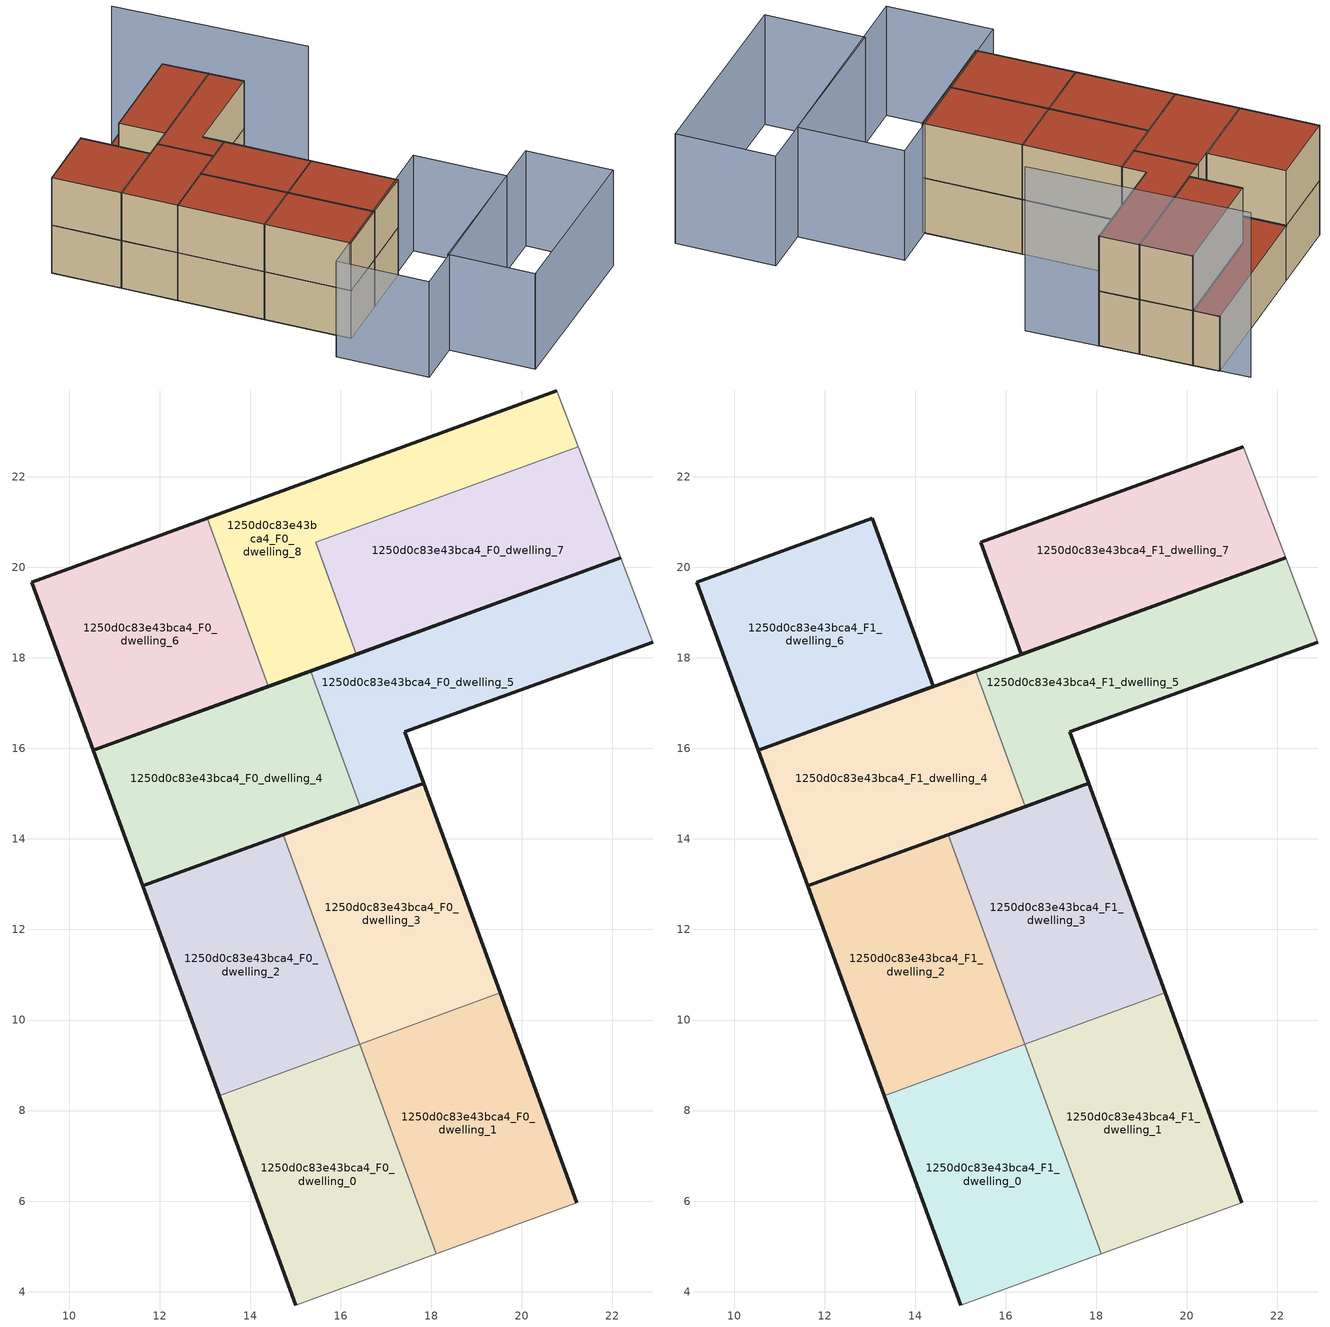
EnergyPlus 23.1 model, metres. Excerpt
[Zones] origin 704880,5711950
1250d0c83e43bca4_F0_dwelling_0
 floor ground (EU_floor_Construction): 18.11,4.83 16.42,9.46 13.32,8.33 15.01,3.71 z0
 wall outside (EU_wall_Construction): 15.01,3.71 13.32,8.33 z0:3
 wall adiabatic (EU_wall_Construction): 18.11,4.83 15.01,3.71 z0:3
 wall to 1250d0c83e43bca4_F0_dwelling_2 (EU_wall_Construction): 13.32,8.33 16.42,9.46 z0:3
 wall to 1250d0c83e43bca4_F0_dwelling_1 (EU_wall_Construction): 16.42,9.46 18.11,4.83 z0:3
1250d0c83e43bca4_F0_dwelling_1
 floor ground (EU_floor_Construction): 21.21,5.96 19.52,10.6 16.42,9.46 18.11,4.83 z0
 wall outside (EU_wall_Construction): 19.52,10.6 21.21,5.96 z0:3
 wall adiabatic (EU_wall_Construction): 21.21,5.96 18.11,4.83 z0:3
 wall to 1250d0c83e43bca4_F0_dwelling_3 (EU_wall_Construction): 16.42,9.46 19.52,10.6 z0:3
1250d0c83e43bca4_F0_dwelling_2
 floor ground (EU_floor_Construction): 16.42,9.46 14.73,14.1 11.63,12.96 13.32,8.33 z0
 wall outside (EU_wall_Construction): 13.32,8.33 11.63,12.96 14.73,14.1 z0:3
 wall to 1250d0c83e43bca4_F0_dwelling_3 (EU_wall_Construction): 14.73,14.1 16.42,9.46 z0:3
1250d0c83e43bca4_F0_dwelling_3
 floor ground (EU_floor_Construction): 19.52,10.6 17.83,15.23 14.73,14.1 16.42,9.46 z0
 wall outside (EU_wall_Construction): 14.73,14.1 17.83,15.23 19.52,10.6 z0:3
1250d0c83e43bca4_F0_dwelling_4
 floor ground (EU_floor_Construction): 16.43,14.72 15.34,17.71 10.53,15.96 11.63,12.96 z0
 wall outside (EU_wall_Construction): 16.43,14.72 11.63,12.96 10.53,15.96 15.34,17.71 z0:3
 wall to 1250d0c83e43bca4_F0_dwelling_5 (EU_wall_Construction): 15.34,17.71 16.43,14.72 z0:3
1250d0c83e43bca4_F0_dwelling_5
 floor ground (EU_floor_Construction): 22.89,18.34 22.18,20.21 15.34,17.71 16.43,14.72 17.83,15.23 17.42,16.36 z0
 wall outside (EU_wall_Construction): 22.89,18.34 17.42,16.36 17.83,15.23 16.43,14.72 / 15.34,17.71 22.18,20.21 z0:3
 wall adiabatic (EU_wall_Construction): 22.18,20.21 22.89,18.34 z0:3
1250d0c83e43bca4_F0_dwelling_6
 floor ground (EU_floor_Construction): 14.4,17.37 13.05,21.08 9.18,19.67 10.53,15.96 z0
 wall outside (EU_wall_Construction): 14.4,17.37 10.53,15.96 9.18,19.67 13.05,21.08 z0:3
 wall to 1250d0c83e43bca4_F0_dwelling_8 (EU_wall_Construction): 13.05,21.08 14.4,17.37 z0:3
1250d0c83e43bca4_F0_dwelling_7
 floor ground (EU_floor_Construction): 22.18,20.21 21.24,22.67 15.45,20.55 16.35,18.08 z0
 wall outside (EU_wall_Construction): 22.18,20.21 16.35,18.08 z0:3
 wall to 1250d0c83e43bca4_F0_dwelling_8 (EU_wall_Construction): 16.35,18.08 15.45,20.55 21.24,22.67 z0:3
 wall adiabatic (EU_wall_Construction): 21.24,22.67 22.18,20.21 z0:3
1250d0c83e43bca4_F0_dwelling_8
 floor ground (EU_floor_Construction): 16.35,18.08 15.45,20.55 21.24,22.67 20.78,23.89 13.05,21.08 14.4,17.37 z0
 wall outside (EU_wall_Construction): 16.35,18.08 14.4,17.37 / 13.05,21.08 20.78,23.89 z0:3
 wall adiabatic (EU_wall_Construction): 20.78,23.89 21.24,22.67 z0:3
 roof outside (EU_roof_Construction): 20.78,23.89 21.24,22.67 15.45,20.55 16.35,18.08 14.4,17.37 13.05,21.08 z3
1250d0c83e43bca4_F1_dwelling_0
 floor to 1250d0c83e43bca4_F0_dwelling_0 (EU_floor_Construction): 18.11,4.83 16.42,9.46 13.32,8.33 15.01,3.71 z3
 wall outside (EU_wall_Construction): 15.01,3.71 13.32,8.33 z3:6
 wall adiabatic (EU_wall_Construction): 18.11,4.83 15.01,3.71 z3:6
 wall to 1250d0c83e43bca4_F1_dwelling_2 (EU_wall_Construction): 13.32,8.33 16.42,9.46 z3:6
 wall to 1250d0c83e43bca4_F1_dwelling_1 (EU_wall_Construction): 16.42,9.46 18.11,4.83 z3:6
 roof outside (EU_roof_Construction): 16.42,9.46 18.11,4.83 15.01,3.71 13.32,8.33 z6
1250d0c83e43bca4_F1_dwelling_1
 floor to 1250d0c83e43bca4_F0_dwelling_1 (EU_floor_Construction): 21.21,5.96 19.52,10.6 16.42,9.46 18.11,4.83 z3
 wall outside (EU_wall_Construction): 19.52,10.6 21.21,5.96 z3:6
 wall adiabatic (EU_wall_Construction): 21.21,5.96 18.11,4.83 z3:6
 wall to 1250d0c83e43bca4_F1_dwelling_3 (EU_wall_Construction): 16.42,9.46 19.52,10.6 z3:6
 roof outside (EU_roof_Construction): 19.52,10.6 21.21,5.96 18.11,4.83 16.42,9.46 z6
1250d0c83e43bca4_F1_dwelling_2
 floor to 1250d0c83e43bca4_F0_dwelling_2 (EU_floor_Construction): 16.42,9.46 14.73,14.1 11.63,12.96 13.32,8.33 z3
 wall outside (EU_wall_Construction): 13.32,8.33 11.63,12.96 14.73,14.1 z3:6
 wall to 1250d0c83e43bca4_F1_dwelling_3 (EU_wall_Construction): 14.73,14.1 16.42,9.46 z3:6
 roof outside (EU_roof_Construction): 14.73,14.1 16.42,9.46 13.32,8.33 11.63,12.96 z6
1250d0c83e43bca4_F1_dwelling_3
 floor to 1250d0c83e43bca4_F0_dwelling_3 (EU_floor_Construction): 19.52,10.6 17.83,15.23 14.73,14.1 16.42,9.46 z3
 wall outside (EU_wall_Construction): 14.73,14.1 17.83,15.23 19.52,10.6 z3:6
 roof outside (EU_roof_Construction): 17.83,15.23 19.52,10.6 16.42,9.46 14.73,14.1 z6
1250d0c83e43bca4_F1_dwelling_4
 floor to 1250d0c83e43bca4_F0_dwelling_4 (EU_floor_Construction): 16.43,14.72 15.34,17.71 10.53,15.96 11.63,12.96 z3
 wall outside (EU_wall_Construction): 16.43,14.72 11.63,12.96 10.53,15.96 15.34,17.71 z3:6
 wall to 1250d0c83e43bca4_F1_dwelling_5 (EU_wall_Construction): 15.34,17.71 16.43,14.72 z3:6
 roof outside (EU_roof_Construction): 15.34,17.71 16.43,14.72 11.63,12.96 10.53,15.96 z6
1250d0c83e43bca4_F1_dwelling_5
 floor to 1250d0c83e43bca4_F0_dwelling_5 (EU_floor_Construction): 22.89,18.34 22.18,20.21 15.34,17.71 16.43,14.72 17.83,15.23 17.42,16.36 z3
 wall outside (EU_wall_Construction): 22.89,18.34 17.42,16.36 17.83,15.23 16.43,14.72 / 15.34,17.71 22.18,20.21 z3:6
 wall adiabatic (EU_wall_Construction): 22.18,20.21 22.89,18.34 z3:6
 roof outside (EU_roof_Construction): 22.18,20.21 22.89,18.34 17.42,16.36 17.83,15.23 16.43,14.72 15.34,17.71 z6
1250d0c83e43bca4_F1_dwelling_6
 floor to 1250d0c83e43bca4_F0_dwelling_6 (EU_floor_Construction): 14.4,17.37 13.05,21.08 9.18,19.67 10.53,15.96 z3
 wall outside (EU_wall_Construction): 9.18,19.67 13.05,21.08 14.4,17.37 10.53,15.96 9.18,19.67 z3:6
 roof outside (EU_roof_Construction): 13.05,21.08 14.4,17.37 10.53,15.96 9.18,19.67 z6
1250d0c83e43bca4_F1_dwelling_7
 floor to 1250d0c83e43bca4_F0_dwelling_7 (EU_floor_Construction): 22.18,20.21 21.24,22.67 15.45,20.55 16.35,18.08 z3
 wall outside (EU_wall_Construction): 22.18,20.21 16.35,18.08 15.45,20.55 21.24,22.67 z3:6
 wall adiabatic (EU_wall_Construction): 21.24,22.67 22.18,20.21 z3:6
 roof outside (EU_roof_Construction): 21.24,22.67 22.18,20.21 16.35,18.08 15.45,20.55 z6
shading: 19.27,-5.49 29.45,-1.88 / 19.27,-5.49 17.6,-0.78 / 17.6,-0.78 27.77,2.83 / 27.77,2.83 29.44,-1.88 / 29.44,-1.88 19.27,-5.49 / 13.19,3.15 23.49,6.91 / 23.49,6.91 25.3,1.94 / 25.3,1.94 15,-1.82 / 15,-1.82 13.19,3.15 z0:6; 24.21,14.98 20.18,25.27 z0:9
[Building]
EU S2 Campaign: North Axis=0; Terrain=City; Solar Distribution=FullExterior
[Site:Location]
London: Latitude=51.5; Longitude=-0.5; Time Zone=0; Elevation=25
[SizingPeriod:WeatherFileDays]
AnnualSizingPeriod: Begin Month=1; Begin Day of Month=1; End Month=12; End Day of Month=31; Day of Week for Start Day=Monday; Use Weather File Daylight Saving Period=No; Use Weather File Rain and Snow Indicators=No
[MATERIAL]
EU_InternalMass_Material: Roughness=MediumRough; Thickness=0.1; Conductivity=1; Density=1800; Specific Heat=900; Thermal Absorptance=0.9; Solar Absorptance=0.7; Visible Absorptance=0.7
[MATERIAL:NOMASS] Roughness=MediumRough; Thermal Absorptance=0.9; Solar Absorptance=0.7; Visible Absorptance=0.7
Name | Thermal Resistance
EU_wall_NoMass | 1.04674
EU_roof_NoMass | 4.32442
EU_floor_NoMass | 2.04616
[CONSTRUCTION]
EU_wall_Construction: EU_wall_NoMass
EU_roof_Construction: EU_roof_NoMass
EU_floor_Construction: EU_floor_NoMass
EU_InternalMass_Construction: EU_InternalMass_Material
[ZONE] Type=1; Multiplier=1; Ceiling Height=autocalculate; Floor Area=autocalculate; Part of Total Floor Area=Yes
Name | Volume
1250d0c83e43bca4_F0_dwelling_0; 1250d0c83e43bca4_F1_dwelling_0 | 48.8606
1250d0c83e43bca4_F0_dwelling_1; 1250d0c83e43bca4_F1_dwelling_1 | 48.8701
1250d0c83e43bca4_F0_dwelling_2; 1250d0c83e43bca4_F1_dwelling_2 | 48.8745
1250d0c83e43bca4_F0_dwelling_3; 1250d0c83e43bca4_F1_dwelling_3 | 48.8591
1250d0c83e43bca4_F0_dwelling_4; 1250d0c83e43bca4_F1_dwelling_4 | 48.8635
1250d0c83e43bca4_F0_dwelling_5; 1250d0c83e43bca4_F1_dwelling_5 | 48.8577
1250d0c83e43bca4_F0_dwelling_6; 1250d0c83e43bca4_F1_dwelling_6 | 48.8679
1250d0c83e43bca4_F0_dwelling_7; 1250d0c83e43bca4_F1_dwelling_7 | 48.8774
1250d0c83e43bca4_F0_dwelling_8 | 48.8621
[INTERNALMASS] Construction=EU_InternalMass_Construction
Name | Zone or ZoneList | Surface Area
1250d0c83e43bca4_F0_dwelling_0_EU_InternalMass | 1250d0c83e43bca4_F0_dwelling_0 | 16.2855
1250d0c83e43bca4_F0_dwelling_1_EU_InternalMass | 1250d0c83e43bca4_F0_dwelling_1 | 16.2895
1250d0c83e43bca4_F0_dwelling_2_EU_InternalMass | 1250d0c83e43bca4_F0_dwelling_2 | 16.2884
1250d0c83e43bca4_F0_dwelling_3_EU_InternalMass | 1250d0c83e43bca4_F0_dwelling_3 | 16.2884
1250d0c83e43bca4_F0_dwelling_4_EU_InternalMass | 1250d0c83e43bca4_F0_dwelling_4 | 16.2877
1250d0c83e43bca4_F0_dwelling_5_EU_InternalMass | 1250d0c83e43bca4_F0_dwelling_5 | 16.288
1250d0c83e43bca4_F0_dwelling_6_EU_InternalMass | 1250d0c83e43bca4_F0_dwelling_6 | 16.2893
1250d0c83e43bca4_F0_dwelling_7_EU_InternalMass | 1250d0c83e43bca4_F0_dwelling_7 | 16.2911
1250d0c83e43bca4_F0_dwelling_8_EU_InternalMass | 1250d0c83e43bca4_F0_dwelling_8 | 16.2872
1250d0c83e43bca4_F1_dwelling_0_EU_InternalMass | 1250d0c83e43bca4_F1_dwelling_0 | 18.3215
1250d0c83e43bca4_F1_dwelling_1_EU_InternalMass | 1250d0c83e43bca4_F1_dwelling_1 | 18.3229
1250d0c83e43bca4_F1_dwelling_2_EU_InternalMass | 1250d0c83e43bca4_F1_dwelling_2 | 18.3279
1250d0c83e43bca4_F1_dwelling_3_EU_InternalMass | 1250d0c83e43bca4_F1_dwelling_3 | 18.3277
1250d0c83e43bca4_F1_dwelling_4_EU_InternalMass | 1250d0c83e43bca4_F1_dwelling_4 | 18.3231
1250d0c83e43bca4_F1_dwelling_5_EU_InternalMass | 1250d0c83e43bca4_F1_dwelling_5 | 18.3252
1250d0c83e43bca4_F1_dwelling_6_EU_InternalMass | 1250d0c83e43bca4_F1_dwelling_6 | 18.322
1250d0c83e43bca4_F1_dwelling_7_EU_InternalMass | 1250d0c83e43bca4_F1_dwelling_7 | 18.3228
[OTHEREQUIPMENT] Fuel Type=Electricity; Design Level Calculation Method=Watts/Area; Power per Zone Floor Area=1; Fraction Latent=0; Fraction Radiant=0; Fraction Lost=0; Carbon Dioxide Generation Rate=0; EndUse Subcategory=EU_Step8_InternalGains
Name | Zone or ZoneList or Space or SpaceList | Schedule
EU_Step8_InternalGain_1250d0c83e43bca4_F0_dwelling_0_f000 | 1250d0c83e43bca4_F0_dwelling_0 | EU_Step8_GainSchedule_1250d0c83e43bca4_F0_dwelling_0_f000
EU_Step8_InternalGain_1250d0c83e43bca4_F0_dwelling_1_f000 | 1250d0c83e43bca4_F0_dwelling_1 | EU_Step8_GainSchedule_1250d0c83e43bca4_F0_dwelling_1_f000
EU_Step8_InternalGain_1250d0c83e43bca4_F0_dwelling_2_f000 | 1250d0c83e43bca4_F0_dwelling_2 | EU_Step8_GainSchedule_1250d0c83e43bca4_F0_dwelling_2_f000
EU_Step8_InternalGain_1250d0c83e43bca4_F0_dwelling_3_f000 | 1250d0c83e43bca4_F0_dwelling_3 | EU_Step8_GainSchedule_1250d0c83e43bca4_F0_dwelling_3_f000
EU_Step8_InternalGain_1250d0c83e43bca4_F0_dwelling_4_f000 | 1250d0c83e43bca4_F0_dwelling_4 | EU_Step8_GainSchedule_1250d0c83e43bca4_F0_dwelling_4_f000
EU_Step8_InternalGain_1250d0c83e43bca4_F0_dwelling_5_f000 | 1250d0c83e43bca4_F0_dwelling_5 | EU_Step8_GainSchedule_1250d0c83e43bca4_F0_dwelling_5_f000
EU_Step8_InternalGain_1250d0c83e43bca4_F0_dwelling_6_f000 | 1250d0c83e43bca4_F0_dwelling_6 | EU_Step8_GainSchedule_1250d0c83e43bca4_F0_dwelling_6_f000
EU_Step8_InternalGain_1250d0c83e43bca4_F0_dwelling_7_f000 | 1250d0c83e43bca4_F0_dwelling_7 | EU_Step8_GainSchedule_1250d0c83e43bca4_F0_dwelling_7_f000
EU_Step8_InternalGain_1250d0c83e43bca4_F0_dwelling_8_f000 | 1250d0c83e43bca4_F0_dwelling_8 | EU_Step8_GainSchedule_1250d0c83e43bca4_F0_dwelling_8_f000
EU_Step8_InternalGain_1250d0c83e43bca4_F1_dwelling_0_f000 | 1250d0c83e43bca4_F1_dwelling_0 | EU_Step8_GainSchedule_1250d0c83e43bca4_F1_dwelling_0_f000
EU_Step8_InternalGain_1250d0c83e43bca4_F1_dwelling_1_f000 | 1250d0c83e43bca4_F1_dwelling_1 | EU_Step8_GainSchedule_1250d0c83e43bca4_F1_dwelling_1_f000
EU_Step8_InternalGain_1250d0c83e43bca4_F1_dwelling_2_f000 | 1250d0c83e43bca4_F1_dwelling_2 | EU_Step8_GainSchedule_1250d0c83e43bca4_F1_dwelling_2_f000
EU_Step8_InternalGain_1250d0c83e43bca4_F1_dwelling_3_f000 | 1250d0c83e43bca4_F1_dwelling_3 | EU_Step8_GainSchedule_1250d0c83e43bca4_F1_dwelling_3_f000
EU_Step8_InternalGain_1250d0c83e43bca4_F1_dwelling_4_f000 | 1250d0c83e43bca4_F1_dwelling_4 | EU_Step8_GainSchedule_1250d0c83e43bca4_F1_dwelling_4_f000
EU_Step8_InternalGain_1250d0c83e43bca4_F1_dwelling_5_f000 | 1250d0c83e43bca4_F1_dwelling_5 | EU_Step8_GainSchedule_1250d0c83e43bca4_F1_dwelling_5_f000
EU_Step8_InternalGain_1250d0c83e43bca4_F1_dwelling_6_f000 | 1250d0c83e43bca4_F1_dwelling_6 | EU_Step8_GainSchedule_1250d0c83e43bca4_F1_dwelling_6_f000
EU_Step8_InternalGain_1250d0c83e43bca4_F1_dwelling_7_f000 | 1250d0c83e43bca4_F1_dwelling_7 | EU_Step8_GainSchedule_1250d0c83e43bca4_F1_dwelling_7_f000
[ZONEVENTILATION:DESIGNFLOWRATE] Schedule=EU_AlwaysOn; Design Flow Rate Calculation Method=AirChanges/Hour; Air Changes per Hour=0.488719; Ventilation Type=Natural; Fan Pressure Rise=0; Fan Total Efficiency=1; Constant Term Coefficient=1; Temperature Term Coefficient=0; Velocity Term Coefficient=0; Velocity Squared Term Coefficient=0; Minimum Indoor Temperature=-100; Maximum Indoor Temperature=100; Delta Temperature=-100; Minimum Outdoor Temperature=-100; Maximum Outdoor Temperature=100; Maximum Wind Speed=40
Name | Zone or ZoneList or Space or SpaceList
EU_ConstantAir_1250d0c83e43bca4_F0_dwelling_0 | 1250d0c83e43bca4_F0_dwelling_0
EU_ConstantAir_1250d0c83e43bca4_F0_dwelling_1 | 1250d0c83e43bca4_F0_dwelling_1
EU_ConstantAir_1250d0c83e43bca4_F0_dwelling_2 | 1250d0c83e43bca4_F0_dwelling_2
EU_ConstantAir_1250d0c83e43bca4_F0_dwelling_3 | 1250d0c83e43bca4_F0_dwelling_3
EU_ConstantAir_1250d0c83e43bca4_F0_dwelling_4 | 1250d0c83e43bca4_F0_dwelling_4
EU_ConstantAir_1250d0c83e43bca4_F0_dwelling_5 | 1250d0c83e43bca4_F0_dwelling_5
EU_ConstantAir_1250d0c83e43bca4_F0_dwelling_6 | 1250d0c83e43bca4_F0_dwelling_6
EU_ConstantAir_1250d0c83e43bca4_F0_dwelling_7 | 1250d0c83e43bca4_F0_dwelling_7
EU_ConstantAir_1250d0c83e43bca4_F0_dwelling_8 | 1250d0c83e43bca4_F0_dwelling_8
EU_ConstantAir_1250d0c83e43bca4_F1_dwelling_0 | 1250d0c83e43bca4_F1_dwelling_0
EU_ConstantAir_1250d0c83e43bca4_F1_dwelling_1 | 1250d0c83e43bca4_F1_dwelling_1
EU_ConstantAir_1250d0c83e43bca4_F1_dwelling_2 | 1250d0c83e43bca4_F1_dwelling_2
EU_ConstantAir_1250d0c83e43bca4_F1_dwelling_3 | 1250d0c83e43bca4_F1_dwelling_3
EU_ConstantAir_1250d0c83e43bca4_F1_dwelling_4 | 1250d0c83e43bca4_F1_dwelling_4
EU_ConstantAir_1250d0c83e43bca4_F1_dwelling_5 | 1250d0c83e43bca4_F1_dwelling_5
EU_ConstantAir_1250d0c83e43bca4_F1_dwelling_6 | 1250d0c83e43bca4_F1_dwelling_6
EU_ConstantAir_1250d0c83e43bca4_F1_dwelling_7 | 1250d0c83e43bca4_F1_dwelling_7
[HVACTEMPLATE:THERMOSTAT] Constant Heating Setpoint=20; Constant Cooling Setpoint=50
EU_HeatOnly_1250d0c83e43bca4_F0_dwelling_0; EU_HeatOnly_1250d0c83e43bca4_F0_dwelling_1; EU_HeatOnly_1250d0c83e43bca4_F0_dwelling_2; EU_HeatOnly_1250d0c83e43bca4_F0_dwelling_3; EU_HeatOnly_1250d0c83e43bca4_F0_dwelling_4; EU_HeatOnly_1250d0c83e43bca4_F0_dwelling_5; EU_HeatOnly_1250d0c83e43bca4_F0_dwelling_6; EU_HeatOnly_1250d0c83e43bca4_F0_dwelling_7; EU_HeatOnly_1250d0c83e43bca4_F0_dwelling_8; EU_HeatOnly_1250d0c83e43bca4_F1_dwelling_0; EU_HeatOnly_1250d0c83e43bca4_F1_dwelling_1; EU_HeatOnly_1250d0c83e43bca4_F1_dwelling_2; EU_HeatOnly_1250d0c83e43bca4_F1_dwelling_3; EU_HeatOnly_1250d0c83e43bca4_F1_dwelling_4; EU_HeatOnly_1250d0c83e43bca4_F1_dwelling_5; EU_HeatOnly_1250d0c83e43bca4_F1_dwelling_6; EU_HeatOnly_1250d0c83e43bca4_F1_dwelling_7
[HVACTEMPLATE:ZONE:IDEALLOADSAIRSYSTEM] System Availability Schedule=EU_AlwaysOn; Maximum Heating Supply Air Temperature=50; Minimum Cooling Supply Air Temperature=13; Maximum Heating Supply Air Humidity Ratio=0.0156; Minimum Cooling Supply Air Humidity Ratio=0.0077; Heating Limit=NoLimit; Cooling Limit=NoLimit; Heating Availability Schedule=EU_AlwaysOn; Cooling Availability Schedule=EU_CoolingOff; Dehumidification Control Type=ConstantSensibleHeatRatio; Cooling Sensible Heat Ratio=0.7; Dehumidification Setpoint=60; Humidification Control Type=None; Humidification Setpoint=30; Outdoor Air Method=None; Outdoor Air Flow Rate per Person=0.00944; Outdoor Air Flow Rate per Zone Floor Area=0; Outdoor Air Flow Rate per Zone=0; Demand Controlled Ventilation Type=None; Outdoor Air Economizer Type=NoEconomizer; Heat Recovery Type=None; Sensible Heat Recovery Effectiveness=0.7; Latent Heat Recovery Effectiveness=0.65
Name | Template Thermostat
1250d0c83e43bca4_F0_dwelling_0 | EU_HeatOnly_1250d0c83e43bca4_F0_dwelling_0
1250d0c83e43bca4_F0_dwelling_1 | EU_HeatOnly_1250d0c83e43bca4_F0_dwelling_1
1250d0c83e43bca4_F0_dwelling_2 | EU_HeatOnly_1250d0c83e43bca4_F0_dwelling_2
1250d0c83e43bca4_F0_dwelling_3 | EU_HeatOnly_1250d0c83e43bca4_F0_dwelling_3
1250d0c83e43bca4_F0_dwelling_4 | EU_HeatOnly_1250d0c83e43bca4_F0_dwelling_4
1250d0c83e43bca4_F0_dwelling_5 | EU_HeatOnly_1250d0c83e43bca4_F0_dwelling_5
1250d0c83e43bca4_F0_dwelling_6 | EU_HeatOnly_1250d0c83e43bca4_F0_dwelling_6
1250d0c83e43bca4_F0_dwelling_7 | EU_HeatOnly_1250d0c83e43bca4_F0_dwelling_7
1250d0c83e43bca4_F0_dwelling_8 | EU_HeatOnly_1250d0c83e43bca4_F0_dwelling_8
1250d0c83e43bca4_F1_dwelling_0 | EU_HeatOnly_1250d0c83e43bca4_F1_dwelling_0
1250d0c83e43bca4_F1_dwelling_1 | EU_HeatOnly_1250d0c83e43bca4_F1_dwelling_1
1250d0c83e43bca4_F1_dwelling_2 | EU_HeatOnly_1250d0c83e43bca4_F1_dwelling_2
1250d0c83e43bca4_F1_dwelling_3 | EU_HeatOnly_1250d0c83e43bca4_F1_dwelling_3
1250d0c83e43bca4_F1_dwelling_4 | EU_HeatOnly_1250d0c83e43bca4_F1_dwelling_4
1250d0c83e43bca4_F1_dwelling_5 | EU_HeatOnly_1250d0c83e43bca4_F1_dwelling_5
1250d0c83e43bca4_F1_dwelling_6 | EU_HeatOnly_1250d0c83e43bca4_F1_dwelling_6
1250d0c83e43bca4_F1_dwelling_7 | EU_HeatOnly_1250d0c83e43bca4_F1_dwelling_7
[SIZING:ZONE] Zone Cooling Design Supply Air Temperature Input Method=SupplyAirTemperature; Zone Cooling Design Supply Air Temperature=13; Zone Heating Design Supply Air Temperature Input Method=SupplyAirTemperature; Zone Heating Design Supply Air Temperature=50; Zone Cooling Design Supply Air Humidity Ratio=0.008; Zone Heating Design Supply Air Humidity Ratio=0.008; Cooling Design Air Flow Method=DesignDay; Cooling Design Air Flow Rate=0; Cooling Minimum Air Flow per Zone Floor Area=0.000762; Cooling Minimum Air Flow=0; Cooling Minimum Air Flow Fraction=0.2; Heating Design Air Flow Method=DesignDay; Heating Design Air Flow Rate=0; Heating Maximum Air Flow per Zone Floor Area=0.002032; Heating Maximum Air Flow=0.141576; Heating Maximum Air Flow Fraction=0.3; Account for Dedicated Outdoor Air System=No; Dedicated Outdoor Air System Control Strategy=NeutralSupplyAir; Dedicated Outdoor Air Low Setpoint Temperature for Design=autosize; Dedicated Outdoor Air High Setpoint Temperature for Design=autosize; Zone Load Sizing Method=Sensible Load Only No Latent Load; Zone Latent Cooling Design Supply Air Humidity Ratio Input Method=HumidityRatioDifference; Zone Cooling Design Supply Air Humidity Ratio Difference=0.005; Zone Latent Heating Design Supply Air Humidity Ratio Input Method=HumidityRatioDifference; Zone Humidification Design Supply Air Humidity Ratio Difference=0.005
1250d0c83e43bca4_F0_dwelling_0; 1250d0c83e43bca4_F0_dwelling_1; 1250d0c83e43bca4_F0_dwelling_2; 1250d0c83e43bca4_F0_dwelling_3; 1250d0c83e43bca4_F0_dwelling_4; 1250d0c83e43bca4_F0_dwelling_5; 1250d0c83e43bca4_F0_dwelling_6; 1250d0c83e43bca4_F0_dwelling_7; 1250d0c83e43bca4_F0_dwelling_8; 1250d0c83e43bca4_F1_dwelling_0; 1250d0c83e43bca4_F1_dwelling_1; 1250d0c83e43bca4_F1_dwelling_2; 1250d0c83e43bca4_F1_dwelling_3; 1250d0c83e43bca4_F1_dwelling_4; 1250d0c83e43bca4_F1_dwelling_5; 1250d0c83e43bca4_F1_dwelling_6; 1250d0c83e43bca4_F1_dwelling_7
[SCHEDULE:CONSTANT]
Name | Hourly Value
EU_AlwaysOn | 1
EU_CoolingOff | 0
[SCHEDULE:FILE] Column Number=1; Rows to Skip at Top=0; Number of Hours of Data=8760; Column Separator=Comma; Interpolate to Timestep=No; Minutes per Item=60; Adjust Schedule for Daylight Savings=Yes
Name | File
EU_Step8_GainSchedule_1250d0c83e43bca4_F0_dwelling_0_f000 | ../../schedules/1250d0c83e43bca4/1250d0c83e43bca4_F0_dwelling_0_f000_gain.csv
EU_Step8_GainSchedule_1250d0c83e43bca4_F0_dwelling_1_f000 | ../../schedules/1250d0c83e43bca4/1250d0c83e43bca4_F0_dwelling_1_f000_gain.csv
EU_Step8_GainSchedule_1250d0c83e43bca4_F0_dwelling_2_f000 | ../../schedules/1250d0c83e43bca4/1250d0c83e43bca4_F0_dwelling_2_f000_gain.csv
EU_Step8_GainSchedule_1250d0c83e43bca4_F0_dwelling_3_f000 | ../../schedules/1250d0c83e43bca4/1250d0c83e43bca4_F0_dwelling_3_f000_gain.csv
EU_Step8_GainSchedule_1250d0c83e43bca4_F0_dwelling_4_f000 | ../../schedules/1250d0c83e43bca4/1250d0c83e43bca4_F0_dwelling_4_f000_gain.csv
EU_Step8_GainSchedule_1250d0c83e43bca4_F0_dwelling_5_f000 | ../../schedules/1250d0c83e43bca4/1250d0c83e43bca4_F0_dwelling_5_f000_gain.csv
EU_Step8_GainSchedule_1250d0c83e43bca4_F0_dwelling_6_f000 | ../../schedules/1250d0c83e43bca4/1250d0c83e43bca4_F0_dwelling_6_f000_gain.csv
EU_Step8_GainSchedule_1250d0c83e43bca4_F0_dwelling_7_f000 | ../../schedules/1250d0c83e43bca4/1250d0c83e43bca4_F0_dwelling_7_f000_gain.csv
EU_Step8_GainSchedule_1250d0c83e43bca4_F0_dwelling_8_f000 | ../../schedules/1250d0c83e43bca4/1250d0c83e43bca4_F0_dwelling_8_f000_gain.csv
EU_Step8_GainSchedule_1250d0c83e43bca4_F1_dwelling_0_f000 | ../../schedules/1250d0c83e43bca4/1250d0c83e43bca4_F1_dwelling_0_f000_gain.csv
EU_Step8_GainSchedule_1250d0c83e43bca4_F1_dwelling_1_f000 | ../../schedules/1250d0c83e43bca4/1250d0c83e43bca4_F1_dwelling_1_f000_gain.csv
EU_Step8_GainSchedule_1250d0c83e43bca4_F1_dwelling_2_f000 | ../../schedules/1250d0c83e43bca4/1250d0c83e43bca4_F1_dwelling_2_f000_gain.csv
EU_Step8_GainSchedule_1250d0c83e43bca4_F1_dwelling_3_f000 | ../../schedules/1250d0c83e43bca4/1250d0c83e43bca4_F1_dwelling_3_f000_gain.csv
EU_Step8_GainSchedule_1250d0c83e43bca4_F1_dwelling_4_f000 | ../../schedules/1250d0c83e43bca4/1250d0c83e43bca4_F1_dwelling_4_f000_gain.csv
EU_Step8_GainSchedule_1250d0c83e43bca4_F1_dwelling_5_f000 | ../../schedules/1250d0c83e43bca4/1250d0c83e43bca4_F1_dwelling_5_f000_gain.csv
EU_Step8_GainSchedule_1250d0c83e43bca4_F1_dwelling_6_f000 | ../../schedules/1250d0c83e43bca4/1250d0c83e43bca4_F1_dwelling_6_f000_gain.csv
EU_Step8_GainSchedule_1250d0c83e43bca4_F1_dwelling_7_f000 | ../../schedules/1250d0c83e43bca4/1250d0c83e43bca4_F1_dwelling_7_f000_gain.csv
